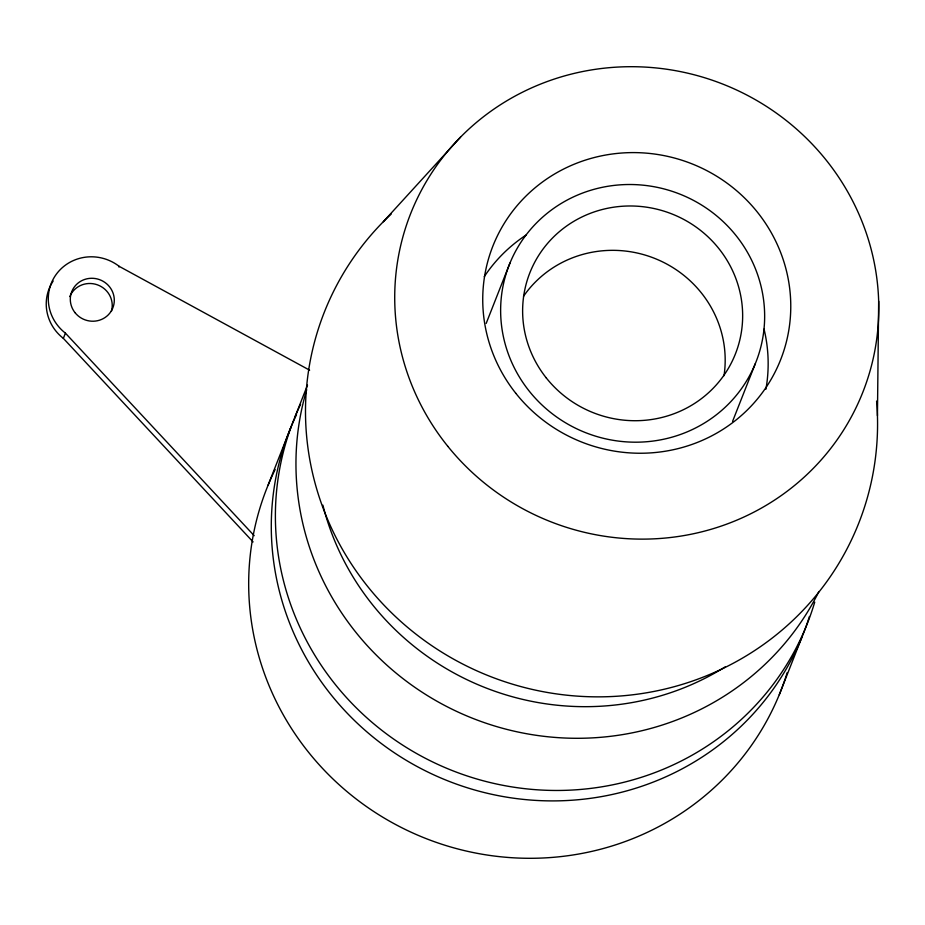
<?xml version="1.0" encoding="UTF-8"?>
<svg xmlns="http://www.w3.org/2000/svg" width="925" height="925" viewBox="0 0 925 925"><rect width="100%" height="100%" fill="white"/><g stroke="black" fill="none" stroke-linecap="round" stroke-linejoin="round"><path stroke-width="1.39" d="M877.443 415.66L878.669 301.192M253.092 541.923L63.362 338.365L65.409 333.139A44.192 42.747 21.5 0 1 57.454 272.748A44.192 42.747 21.5 0 1 119.186 266.354L309.632 370.185M118.92 267.001L119.186 266.354M268.146 485.047L290.751 427.662M294.867 417.221L307.505 385.112M486.18 323.403L509.964 263.035M732.588 421.349L755.309 363.664A132.587 128.251 21.5 0 0 613.553 185.474A132.587 128.251 21.5 0 0 529.054 390.905A132.587 128.251 21.5 0 0 755.309 363.664M779.278 694.698L801.882 637.302M383.308 221.746L460.558 137.108M65.409 333.139L254.19 535.679M814.728 602.14A276.228 267.186 21.5 0 1 454.568 771.45A276.228 267.186 21.5 0 1 300.625 404.225M818.914 591.526A276.228 267.186 21.5 0 1 473.068 718.471A276.228 267.186 21.5 0 1 306.684 389.783M787.21 672.602A276.228 267.186 21.5 0 1 425.153 838.223A276.228 267.186 21.5 0 1 275.153 469.495M809.41 616.524A276.228 267.186 21.5 0 1 448.463 781.105A276.228 267.186 21.5 0 1 296.52 414.666M63.362 338.365A44.192 42.747 21.5 0 1 53.13 281.073M69.791 296.578A22.096 21.379 21.5 0 1 97.356 284.808A22.096 21.379 21.5 0 1 111.382 311.367M725.154 666.913A265.186 256.502 21.5 0 1 322.894 505.166M876.599 401.08A287.282 277.882 21.5 0 1 491.742 677.042A287.282 277.882 21.5 0 1 391.217 214.033M484.249 276.679A154.683 149.63 21.5 0 1 526.152 235.008M764.05 329.127A154.683 149.63 21.5 0 1 765.912 389.205M523.504 296.312A110.491 106.872 21.5 0 1 654.507 258.329A110.491 106.872 21.5 0 1 724.021 375.677M75.029 312.673A22.096 21.379 21.5 0 0 112.746 308.129A22.096 21.379 21.5 0 0 89.112 278.437A22.096 21.379 21.5 0 0 75.029 312.673M447.873 446.393A243.078 235.123 21.5 0 0 862.25 393.668A243.078 235.123 21.5 0 0 600.117 68.67A243.078 235.123 21.5 0 0 447.873 446.393M515.896 393.403A154.683 149.63 21.5 0 0 779.868 361.617A154.683 149.63 21.5 0 0 614.478 153.723A154.683 149.63 21.5 0 0 515.896 393.403M546.317 377.978A110.491 106.872 21.5 0 0 734.866 355.281A110.491 106.872 21.5 0 0 616.732 206.784A110.491 106.872 21.5 0 0 546.317 377.978"/></g></svg>
